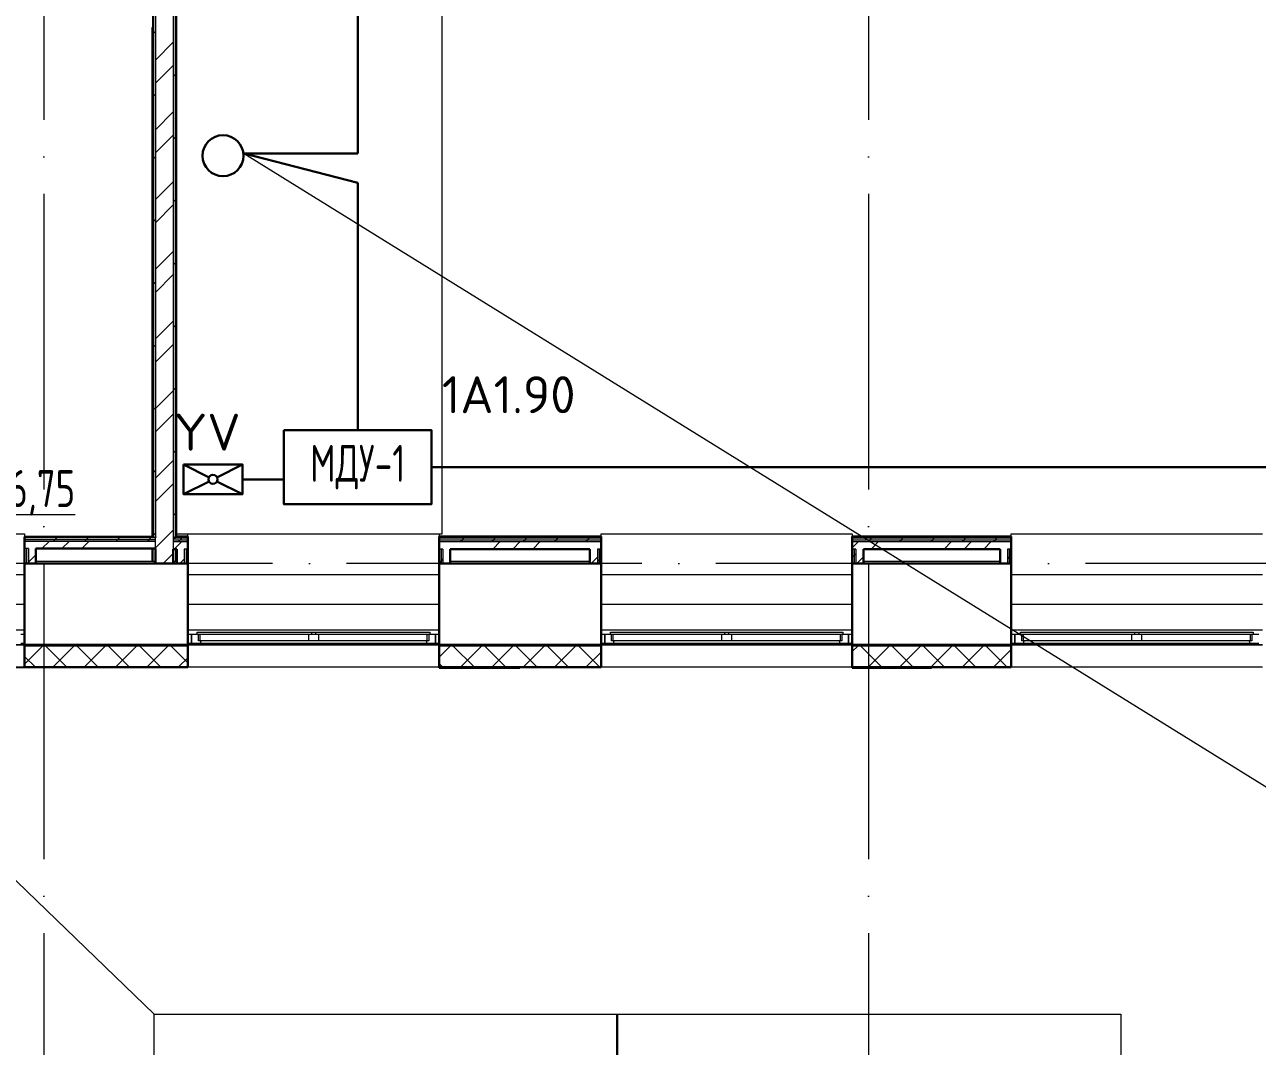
# Model space of a CAD drawing. Header units: millimetres. Extents: x -1073752 to 1436911, y -1379358 to 94781.
# Drawn here: x -1002177 to -993837, y -920886 to -913976 of the extents above; entities that cross this region are included whole.
import ezdxf
from ezdxf.enums import TextEntityAlignment as Align

# ---------------------------------------------------------------- set-up
doc = ezdxf.new("R2010")
doc.units = ezdxf.units.MM
doc.set_wipeout_variables(frame=1)
doc.linetypes.add('ADSK_Линия сетки', pattern=[25, 20, -2.5, 0, -2.5])
for name, color, linetype, lineweight in [('_ Окна', 7, 'Continuous', 9), ('RC-Дымоудаление', 1, 'Continuous', 30), ('лс', 5, 'Continuous', 30), ('Марки помещений', 7, 'Continuous', 20), ('Ограждение', 252, 'Continuous', 9), ('Окна', 7, 'Continuous', 9), ('Оси', 252, 'Continuous', 9), ('Перекрытие', 252, 'Continuous', 18), ('Стены внутренние', 7, 'Continuous', 18), ('Стены наружные', 7, 'Continuous', 18), ('Стены штриховка', 7, 'Continuous', 9)]:
    doc.layers.add(name, color=color, linetype=linetype, lineweight=lineweight)
doc.layers.add('RC-Позиционные_обозначения', color=7, linetype='Continuous')
doc.layers.add('RC-Таблицы', color=7, linetype='Continuous')
doc.styles.add('GOST Common_3', font='', dxfattribs={"height": 3.5})
doc.styles.add('ISOCPEUR', font='isocpeur.ttf', dxfattribs={"height": 250})
doc.styles.add('RubezhCAD', font='isocpeur.ttf')
doc.styles.get("Standard").update_dxf_attribs({"font": 'arial.ttf'})
doc.styles.get('GOST Common_3').set_extended_font_data('GOST 2.304 type A')

# ---------------------------------------------------------------- blocks, each defined once
blk = doc.blocks.new('1 этаж')
at = {"layer": 'Стены наружные', "lineweight": 9, "true_color": 0x636466}
h = blk.add_hatch(dxfattribs=at)
h.set_pattern_fill('FP_41', color=251, style=0, pattern_type=2)
h.set_pattern_definition([(180, (-32119.82, 96), (-1e-14, -100), [])])
h.paths.add_polyline_path([(-66005.8, -20703.7), (-64730.8, -20703.7), (-64730.8, -20693.7), (-66005.8, -20693.7)])
h.paths.add_polyline_path([(2117.4, -20703.7), (2694.2, -20703.7), (2694.2, -20693.7), (1409.2, -20693.7), (1409.2, -20703.7)])
h.paths.add_polyline_path([(-63030.8, -20703.7), (-61880.8, -20703.7), (-61880.8, -20693.7), (-63030.8, -20693.7)])
h.paths.add_polyline_path([(-752.8, -20703.7), (-290.8, -20703.7), (-290.8, -20693.7), (-1390.8, -20693.7), (-1390.8, -20703.7)])
h.paths.add_polyline_path([(-60180.8, -20703.7), (-59050.8, -20703.7), (-59050.8, -20693.7), (-60180.8, -20693.7)])
h.paths.add_polyline_path([(-3623, -20703.7), (-3090.8, -20703.7), (-3090.8, -20693.7), (-4165.8, -20693.7), (-4165.8, -20703.7)])
h.paths.add_polyline_path([(-57350.8, -20703.7), (-56240.8, -20703.7), (-56240.8, -20693.7), (-57350.8, -20693.7)])
h.paths.add_polyline_path([(-5865.8, -20703.7), (-5865.8, -20693.7), (-6960.8, -20693.7), (-6960.8, -20703.7), (-6493.2, -20703.7)])
h.paths.add_polyline_path([(-54540.8, -20703.7), (-53450.8, -20703.7), (-53450.8, -20693.7), (-54540.8, -20693.7)])
h.paths.add_polyline_path([(-8660.8, -20703.7), (-8660.8, -20693.7), (-9765.8, -20693.7), (-9765.8, -20703.7), (-9363.4, -20703.7)])
h.paths.add_polyline_path([(-51750.8, -20703.7), (-50620.8, -20703.7), (-50620.8, -20693.7), (-51750.8, -20693.7)])
h.paths.add_polyline_path([(-11516, -20703.7), (-11465.8, -20703.7), (-11465.8, -20693.7), (-12545.8, -20693.7), (-12545.8, -20703.7), (-12233.6, -20703.7)])
h.paths.add_polyline_path([(-48920.8, -20703.7), (-47800.8, -20703.7), (-47800.8, -20693.7), (-48920.8, -20693.7)])
h.paths.add_polyline_path([(-14245.8, -20703.7), (-14245.8, -20693.7), (-15320.8, -20693.7), (-15320.8, -20703.7), (-14386.2, -20703.7)])
h.paths.add_polyline_path([(-46100.8, -20703.7), (-45030.8, -20703.7), (-45030.8, -20693.7), (-46100.8, -20693.7)])
h.paths.add_polyline_path([(-17256.4, -20703.7), (-17020.8, -20703.7), (-17020.8, -20693.7), (-18120.8, -20693.7), (-18120.8, -20703.7), (-17974, -20703.7)])
h.paths.add_polyline_path([(-43330.8, -20703.7), (-42230.8, -20703.7), (-42230.8, -20693.7), (-43330.8, -20693.7)])
h.paths.add_polyline_path([(-19820.8, -20703.7), (-19820.8, -20693.7), (-20920.8, -20693.7), (-20920.8, -20703.7), (-20126.6, -20703.7)])
h.paths.add_polyline_path([(-40530.8, -20703.7), (-39400.8, -20703.7), (-39400.8, -20693.7), (-40530.8, -20693.7)])
h.paths.add_polyline_path([(-22620.8, -20703.7), (-22620.8, -20693.7), (-23700.8, -20693.7), (-23700.8, -20703.7), (-22996.8, -20703.7)])
h.paths.add_polyline_path([(-25867, -20703.7), (-25400.8, -20703.7), (-25400.8, -20693.7), (-26500.8, -20693.7), (-26500.8, -20703.7), (-26498.8, -20703.7)])
h.paths.add_polyline_path([(-37700.8, -20703.7), (-36590.8, -20703.7), (-36590.8, -20693.7), (-37700.8, -20693.7)])
h.paths.add_polyline_path([(-28202.8, -20703.7), (-28200.8, -20703.7), (-28200.8, -20693.7), (-29240.8, -20693.7), (-29239.8, -20703.7), (-28378.4, -20703.7)])
h.paths.add_polyline_path([(-34890.8, -20703.7), (-33780.8, -20703.7), (-33780.8, -20693.7), (-34890.8, -20693.7)])
h.paths.add_polyline_path([(-30940.8, -20703.7), (-30940.8, -20693.7), (-32080.8, -20693.7), (-32079.8, -20703.7), (-31090.8, -20703.7)])
at = {"layer": '_ Окна', "color": 251, "true_color": 0x636466}
for p, q in [((-9765.8, -20625.7), (-9790.8, -20625.7)), ((-9790.8, -20683.7), (-9765.8, -20683.7)), ((-8635.8, -20625.7), (-8660.8, -20625.7)), ((-8660.8, -20683.7), (-8635.8, -20683.7)), ((-8635.8, -20683.7), (-8635.8, -20625.7)), ((-6960.8, -20625.7), (-6985.8, -20625.7)), ((-6985.8, -20625.7), (-6985.8, -20683.7)), ((-6985.8, -20683.7), (-6960.8, -20683.7)), ((-5840.8, -20625.7), (-5865.8, -20625.7)), ((-5865.8, -20683.7), (-5840.8, -20683.7)), ((-5840.8, -20683.7), (-5840.8, -20625.7)), ((-4165.8, -20625.7), (-4190.8, -20625.7)), ((-4190.8, -20625.7), (-4190.8, -20683.7)), ((-4190.8, -20683.7), (-4165.8, -20683.7)), ((-3065.8, -20625.7), (-3090.8, -20625.7)), ((-3090.8, -20683.7), (-3065.8, -20683.7)), ((-3065.8, -20683.7), (-3065.8, -20625.7))]:
    blk.add_line(p, q, dxfattribs=at)
at = {"layer": '_ Окна', "color": 251, "lineweight": 18, "true_color": 0x636466}
for p, q in [((-8597.8, -20625.7), (-8635.8, -20625.7)), ((-8635.8, -20625.7), (-8635.8, -20683.7)), ((-8635.8, -20683.7), (-8576.4, -20683.7)), ((-8589.8, -20666.7), (-8589.8, -20625.7)), ((-8577.8, -20666.7), (-8589.8, -20666.7)), ((-8576.4, -20683.7), (-8571.8, -20666.7)), ((-7049.8, -20666.7), (-7045.2, -20683.7)), ((-7045.2, -20683.7), (-6985.8, -20683.7)), ((-7031.8, -20666.7), (-7043.8, -20666.7)), ((-7031.8, -20625.7), (-7031.8, -20666.7)), ((-6985.8, -20625.7), (-7023.8, -20625.7)), ((-6985.8, -20683.7), (-6985.8, -20625.7)), ((-5802.8, -20625.7), (-5840.8, -20625.7)), ((-5840.8, -20625.7), (-5840.8, -20683.7)), ((-5840.8, -20683.7), (-5781.4, -20683.7)), ((-5794.8, -20666.7), (-5794.8, -20625.7)), ((-5782.8, -20666.7), (-5794.8, -20666.7)), ((-5781.4, -20683.7), (-5776.8, -20666.7)), ((-4254.8, -20666.7), (-4250.2, -20683.7)), ((-4250.2, -20683.7), (-4190.8, -20683.7)), ((-4236.8, -20666.7), (-4248.8, -20666.7)), ((-4236.8, -20625.7), (-4236.8, -20666.7)), ((-4190.8, -20625.7), (-4228.8, -20625.7)), ((-4190.8, -20683.7), (-4190.8, -20625.7)), ((-3027.8, -20625.7), (-3065.8, -20625.7)), ((-3065.8, -20625.7), (-3065.8, -20683.7)), ((-3065.8, -20683.7), (-3006.4, -20683.7)), ((-3019.8, -20666.7), (-3019.8, -20625.7)), ((-3007.8, -20666.7), (-3019.8, -20666.7)), ((-3006.4, -20683.7), (-3001.8, -20666.7)), ((-1479.8, -20666.7), (-1475.2, -20683.7)), ((-1475.2, -20683.7), (-1415.8, -20683.7)), ((-1461.8, -20666.7), (-1473.8, -20666.7)), ((-1461.8, -20625.7), (-1461.8, -20666.7)), ((-1415.8, -20625.7), (-1453.8, -20625.7))]:
    blk.add_line(p, q, dxfattribs=at)
at = {"layer": 'Ограждение', "color": 251, "true_color": 0x636466}
for p, q in [((-8905.8, -16518.7), (-8895.8, -16518.7)), ((-8905.8, -16518.7), (-8905.8, -19963.8)), ((-11465.8, -19943.7), (-9765.8, -19943.7)), ((-9765.8, -19943.7), (-9765.8, -19963.7)), ((-8735.8, -19961.8), (-8735.8, -19943.7)), ((-8660.8, -19961.8), (-8660.8, -19943.7)), ((-8660.8, -19943.7), (-6960.8, -19943.7)), ((-6960.8, -19943.7), (-6960.8, -19961.8)), ((-5865.8, -19961.8), (-5865.8, -19943.7)), ((-5865.8, -19943.7), (-4165.8, -19943.7)), ((-4165.8, -19943.7), (-4165.8, -19961.8)), ((-3090.8, -19961.8), (-3090.8, -19943.7)), ((-3090.8, -19943.7), (-1390.8, -19943.7)), ((-8905.8, -20043.7), (-8905.8, -20128.7)), ((-8895.8, -20128.7), (-8895.8, -20043.7)), ((-8745.8, -20046.8), (-8745.8, -20128.7)), ((-11465.8, -20218.7), (-9765.8, -20218.7)), ((-8660.8, -20218.7), (-6960.8, -20218.7)), ((-5865.8, -20218.7), (-4165.8, -20218.7)), ((-3090.8, -20218.7), (-1390.8, -20218.7)), ((-11465.8, -20418.7), (-9765.8, -20418.7)), ((-8660.8, -20418.7), (-6960.8, -20418.7)), ((-5865.8, -20418.7), (-4165.8, -20418.7)), ((-3090.8, -20418.7), (-1390.8, -20418.7)), ((-11465.8, -20593.7), (-9765.8, -20593.7)), ((-8660.8, -20593.7), (-6960.8, -20593.7)), ((-5865.8, -20593.7), (-4165.8, -20593.7)), ((-3090.8, -20593.7), (-1390.8, -20593.7))]:
    blk.add_line(p, q, dxfattribs=at)
at = {"layer": 'Окна', "color": 251, "true_color": 0x636466}
for p, q in [((-8597.8, -20608.7), (-7825.8, -20608.7)), ((-8597.8, -20625.7), (-8597.8, -20608.7)), ((-7825.8, -20625.7), (-8597.8, -20625.7)), ((-8577.8, -20666.7), (-8577.8, -20625.7)), ((-7845.8, -20666.7), (-8577.8, -20666.7)), ((-8576.4, -20683.7), (-7045.2, -20683.7)), ((-7845.8, -20625.7), (-7845.8, -20666.7)), ((-7775.8, -20666.7), (-7845.8, -20666.7)), ((-7825.8, -20608.7), (-7795.8, -20608.7)), ((-7825.8, -20608.7), (-7825.8, -20625.7)), ((-7795.8, -20625.7), (-7825.8, -20625.7)), ((-7795.8, -20608.7), (-7023.8, -20608.7)), ((-7795.8, -20625.7), (-7795.8, -20608.7)), ((-7023.8, -20625.7), (-7795.8, -20625.7)), ((-7775.8, -20666.7), (-7775.8, -20625.7)), ((-7043.8, -20666.7), (-7775.8, -20666.7)), ((-7043.8, -20625.7), (-7043.8, -20666.7)), ((-7023.8, -20608.7), (-7023.8, -20625.7)), ((-5802.8, -20608.7), (-5030.8, -20608.7)), ((-5802.8, -20625.7), (-5802.8, -20608.7)), ((-5030.8, -20625.7), (-5802.8, -20625.7)), ((-5782.8, -20666.7), (-5782.8, -20625.7)), ((-5050.8, -20666.7), (-5782.8, -20666.7)), ((-5781.4, -20683.7), (-4250.2, -20683.7)), ((-5050.8, -20625.7), (-5050.8, -20666.7)), ((-4980.8, -20666.7), (-5050.8, -20666.7)), ((-5030.8, -20608.7), (-5000.8, -20608.7)), ((-5030.8, -20608.7), (-5030.8, -20625.7)), ((-5000.8, -20625.7), (-5030.8, -20625.7)), ((-5000.8, -20608.7), (-4228.8, -20608.7)), ((-5000.8, -20625.7), (-5000.8, -20608.7)), ((-4228.8, -20625.7), (-5000.8, -20625.7)), ((-4980.8, -20666.7), (-4980.8, -20625.7)), ((-4248.8, -20666.7), (-4980.8, -20666.7)), ((-4248.8, -20625.7), (-4248.8, -20666.7)), ((-4228.8, -20608.7), (-4228.8, -20625.7)), ((-3027.8, -20608.7), (-2255.8, -20608.7)), ((-3027.8, -20625.7), (-3027.8, -20608.7)), ((-2255.8, -20625.7), (-3027.8, -20625.7)), ((-3007.8, -20666.7), (-3007.8, -20625.7)), ((-2275.8, -20666.7), (-3007.8, -20666.7)), ((-3006.4, -20683.7), (-1475.2, -20683.7)), ((-2275.8, -20625.7), (-2275.8, -20666.7)), ((-2205.8, -20666.7), (-2275.8, -20666.7)), ((-2255.8, -20608.7), (-2225.8, -20608.7)), ((-2255.8, -20608.7), (-2255.8, -20625.7)), ((-2225.8, -20625.7), (-2255.8, -20625.7)), ((-2225.8, -20608.7), (-1453.8, -20608.7)), ((-2225.8, -20625.7), (-2225.8, -20608.7)), ((-1453.8, -20625.7), (-2225.8, -20625.7)), ((-2205.8, -20666.7), (-2205.8, -20625.7)), ((-1473.8, -20666.7), (-2205.8, -20666.7)), ((-1473.8, -20625.7), (-1473.8, -20666.7)), ((-1453.8, -20608.7), (-1453.8, -20625.7))]:
    blk.add_line(p, q, dxfattribs=at)
at = {"layer": 'Оси', "color": 251, "linetype": 'ADSK_Линия сетки', "ltscale": 100, "true_color": 0x636466}
for p, q in [((-9635.8, -2643.7), (-9635.8, -33769.9)), ((-4055.8, -2643.7), (-4055.8, -33769.9)), ((4411.5, -20143.7), (-72528.1, -20143.7))]:
    blk.add_line(p, q, dxfattribs=at)
at = {"layer": 'Перекрытие', "color": 251, "ltscale": 100, "true_color": 0x636466}
for p, q in [((-6940.8, -19943.7), (-6940.8, -15293.7)), ((-8740.8, -19943.7), (-8660.8, -19943.7)), ((-6960.8, -19943.7), (-6940.8, -19943.7))]:
    blk.add_line(p, q, dxfattribs=at)
at = {"layer": 'Стены внутренние', "color": 251, "lineweight": 30, "true_color": 0x636466}
for p, q in [((-9765.8, -20143.7), (-9765.8, -20693.7)), ((-8880.8, -20143.7), (-9690.8, -20143.7)), ((-8735.8, -20143.7), (-8760.8, -20143.7)), ((-8660.8, -20693.7), (-8660.8, -20143.7)), ((-6960.8, -20143.7), (-6960.8, -20693.7)), ((-5940.8, -20143.7), (-6885.8, -20143.7)), ((-5865.8, -20693.7), (-5865.8, -20143.7)), ((-4165.8, -20143.7), (-4165.8, -20693.7)), ((-3165.8, -20143.7), (-4090.8, -20143.7)), ((-3090.8, -20693.7), (-3090.8, -20143.7)), ((-9765.8, -20693.7), (-8660.8, -20693.7)), ((-9765.8, -20703.7), (-9765.8, -20845.7)), ((-8660.8, -20845.7), (-8660.8, -20703.7)), ((-6960.8, -20693.7), (-5865.8, -20693.7)), ((-6960.8, -20703.7), (-6960.8, -20845.7)), ((-5865.8, -20845.7), (-5865.8, -20703.7)), ((-4165.8, -20693.7), (-3090.8, -20693.7)), ((-4165.8, -20703.7), (-4165.8, -20845.7)), ((-3090.8, -20845.7), (-3090.8, -20703.7)), ((-9765.8, -20845.7), (-8660.8, -20845.7)), ((-6960.8, -20845.7), (-5865.8, -20845.7)), ((-4165.8, -20845.7), (-3090.8, -20845.7))]:
    blk.add_line(p, q, dxfattribs=at)
at = {"layer": 'Стены внутренние', "color": 251, "true_color": 0x636466}
for p, q in [((-9765.8, -20693.7), (-11465.8, -20693.7)), ((-6960.8, -20693.7), (-8660.8, -20693.7)), ((-4165.8, -20693.7), (-5865.8, -20693.7)), ((-1390.8, -20693.7), (-3090.8, -20693.7)), ((-9765.8, -20845.7), (-11465.8, -20845.7)), ((-6960.8, -20845.7), (-8660.8, -20845.7)), ((-4165.8, -20845.7), (-5865.8, -20845.7)), ((-1390.8, -20845.7), (-3090.8, -20845.7))]:
    blk.add_line(p, q, dxfattribs=at)
at = {"layer": 'Стены внутренние', "color": 251, "linetype": 'Continuous', "lineweight": 9, "true_color": 0x636466}
for p, q in [((-9763.8, -20822.9), (-9644.6, -20703.7)), ((-9483, -20843.7), (-9623, -20703.7)), ((-9572.5, -20843.7), (-9432.5, -20703.7)), ((-9270.9, -20843.7), (-9410.9, -20703.7)), ((-9360.4, -20843.7), (-9220.4, -20703.7)), ((-9058.8, -20843.7), (-9198.8, -20703.7)), ((-9148.2, -20843.7), (-9008.2, -20703.7)), ((-8846.6, -20843.7), (-8986.6, -20703.7)), ((-8936.1, -20843.7), (-8796.1, -20703.7)), ((-8662.8, -20815.4), (-8774.5, -20703.7)), ((-6958.8, -20775.6), (-6886.9, -20703.7)), ((-6725.3, -20843.7), (-6865.3, -20703.7)), ((-6814.8, -20843.7), (-6674.8, -20703.7)), ((-6513.2, -20843.7), (-6653.2, -20703.7)), ((-6602.6, -20843.7), (-6462.6, -20703.7)), ((-6301.1, -20843.7), (-6441.1, -20703.7)), ((-6390.5, -20843.7), (-6250.5, -20703.7)), ((-6088.9, -20843.7), (-6228.9, -20703.7)), ((-6178.4, -20843.7), (-6038.4, -20703.7)), ((-5876.8, -20843.7), (-6016.8, -20703.7)), ((-5966.2, -20843.7), (-5865.8, -20743.3)), ((-4165.8, -20740.3), (-4129.2, -20703.7)), ((-3967.6, -20843.7), (-4107.6, -20703.7)), ((-4057.1, -20843.7), (-3917.1, -20703.7)), ((-3755.5, -20843.7), (-3895.5, -20703.7)), ((-3844.9, -20843.7), (-3704.9, -20703.7)), ((-3543.3, -20843.7), (-3683.3, -20703.7)), ((-3632.8, -20843.7), (-3492.8, -20703.7)), ((-3331.2, -20843.7), (-3471.2, -20703.7)), ((-3420.7, -20843.7), (-3280.7, -20703.7)), ((-3119.1, -20843.7), (-3259.1, -20703.7)), ((-3208.5, -20843.7), (-3090.8, -20726)), ((-9695.2, -20843.7), (-9763.8, -20775.1)), ((-9661.5, -20843.7), (-9662.6, -20845.7)), ((-9640.8, -20845.7), (-9641.9, -20843.7)), ((-9406.1, -20845.7), (-9407.3, -20843.7)), ((-8819.5, -20845.7), (-8820.7, -20843.7)), ((-8724, -20843.7), (-8662.8, -20782.6)), ((-6958.8, -20817.4), (-6960.8, -20813.9)), ((-6937.5, -20843.7), (-6958.8, -20822.4)), ((-6845.8, -20843.7), (-6847, -20845.7)), ((-4147.9, -20844.3), (-4148.7, -20845.7)), ((-4126.8, -20845.7), (-4128, -20843.7)), ((-3540.2, -20845.7), (-3541.4, -20843.7))]:
    blk.add_line(p, q, dxfattribs=at)
at = {"layer": 'Стены наружные', "color": 251, "lineweight": 30, "true_color": 0x636466}
for p, q in [((-8740.8, -19961.8), (-8740.8, -15268.7)), ((-8895.8, -16318.7), (-8895.8, -19963.7)), ((-8895.8, -19963.7), (-9765.8, -19963.7)), ((-9765.8, -19963.7), (-9765.8, -20143.7)), ((-8880.8, -19968.7), (-8880.8, -19963.7)), ((-8760.8, -19971.8), (-8745.8, -19971.8)), ((-8745.8, -19966.8), (-8745.8, -19961.8)), ((-8660.8, -19961.8), (-8740.8, -19961.8)), ((-8660.8, -20143.7), (-8660.8, -19961.8)), ((-6960.8, -19961.8), (-6960.8, -20143.7)), ((-5865.8, -19961.8), (-6960.8, -19961.8)), ((-5865.8, -20143.7), (-5865.8, -19961.8)), ((-4165.8, -19961.8), (-4165.8, -20143.7)), ((-3090.8, -19961.8), (-4165.8, -19961.8)), ((-3090.8, -20143.7), (-3090.8, -19961.8)), ((-9690.8, -20143.7), (-9690.8, -20043.7)), ((-9690.8, -20043.7), (-8880.8, -20043.7)), ((-8880.8, -20043.7), (-8880.8, -20143.7)), ((-8760.8, -20143.7), (-8760.8, -20046.8)), ((-8760.8, -20046.8), (-8735.8, -20046.8)), ((-8735.8, -20046.8), (-8735.8, -20143.7)), ((-6885.8, -20046.8), (-5940.8, -20046.8)), ((-6885.8, -20143.7), (-6885.8, -20046.8)), ((-5940.8, -20046.8), (-5940.8, -20143.7)), ((-4090.8, -20046.8), (-3165.8, -20046.8)), ((-4090.8, -20143.7), (-4090.8, -20046.8)), ((-3165.8, -20046.8), (-3165.8, -20143.7)), ((-9765.8, -20143.7), (-9690.8, -20143.7)), ((-8880.8, -20143.7), (-8760.8, -20143.7)), ((-8735.8, -20143.7), (-8660.8, -20143.7)), ((-6960.8, -20143.7), (-6885.8, -20143.7)), ((-5940.8, -20143.7), (-5865.8, -20143.7)), ((-4165.8, -20143.7), (-4090.8, -20143.7)), ((-3165.8, -20143.7), (-3090.8, -20143.7)), ((-8660.8, -20693.7), (-9765.8, -20693.7)), ((-9765.8, -20693.7), (-9765.8, -20703.7)), ((-8660.8, -20703.7), (-8660.8, -20693.7)), ((-5865.8, -20693.7), (-6960.8, -20693.7)), ((-6960.8, -20693.7), (-6960.8, -20703.7)), ((-5865.8, -20703.7), (-5865.8, -20693.7)), ((-3090.8, -20693.7), (-4165.8, -20693.7)), ((-4165.8, -20693.7), (-4165.8, -20703.7)), ((-3090.8, -20703.7), (-3090.8, -20693.7)), ((-6415.8, -20845.7), (-6960.8, -20845.7)), ((-6960.8, -20845.7), (-6960.8, -20850.7)), ((-6960.8, -20850.7), (-6415.8, -20850.7)), ((-6415.8, -20850.7), (-6415.8, -20845.7)), ((-3630.8, -20845.7), (-4165.8, -20845.7)), ((-4165.8, -20845.7), (-4165.8, -20850.7)), ((-4165.8, -20850.7), (-3630.8, -20850.7)), ((-3630.8, -20850.7), (-3630.8, -20845.7))]:
    blk.add_line(p, q, dxfattribs=at)
at = {"layer": 'Стены наружные', "color": 251, "linetype": 'Continuous', "lineweight": 9, "true_color": 0x636466}
for p, q in [((-8895.8, -16560.8), (-8880.8, -16545.8)), ((-8745.8, -16552.2), (-8740.8, -16547.2)), ((-8880.8, -16739.4), (-8760.8, -16619.4)), ((-8745.8, -16622.9), (-8740.8, -16617.9)), ((-8745.8, -16693.6), (-8740.8, -16688.6)), ((-8745.8, -16764.4), (-8740.8, -16759.4)), ((-8880.8, -16896.5), (-8760.8, -16776.5)), ((-8760.8, -16850.1), (-8745.8, -16835.1)), ((-8745.8, -16835.1), (-8740.8, -16830.1)), ((-8745.8, -16905.8), (-8740.8, -16900.8)), ((-8895.8, -16985.1), (-8880.8, -16970.1)), ((-8745.8, -16976.5), (-8740.8, -16971.5)), ((-8880.8, -17210.8), (-8760.8, -17090.8)), ((-8745.8, -17047.2), (-8740.8, -17042.2)), ((-8745.8, -17117.9), (-8740.8, -17112.9)), ((-8880.8, -17368), (-8760.8, -17248)), ((-8760.8, -17274.3), (-8745.8, -17259.3)), ((-8745.8, -17188.6), (-8740.8, -17183.6)), ((-8745.8, -17259.3), (-8740.8, -17254.3)), ((-8745.8, -17330), (-8740.8, -17325)), ((-8895.8, -17409.3), (-8880.8, -17394.3)), ((-8745.8, -17400.7), (-8740.8, -17395.7)), ((-8745.8, -17471.5), (-8740.8, -17466.5)), ((-8880.8, -17682.3), (-8760.8, -17562.3)), ((-8745.8, -17542.2), (-8740.8, -17537.2)), ((-8745.8, -17612.9), (-8740.8, -17607.9)), ((-8745.8, -17683.6), (-8740.8, -17678.6)), ((-8880.8, -17839.5), (-8760.8, -17719.5)), ((-8760.8, -17698.6), (-8745.8, -17683.6)), ((-8745.8, -17754.3), (-8740.8, -17749.3)), ((-8895.8, -17833.6), (-8880.8, -17818.6)), ((-8745.8, -17825), (-8740.8, -17820)), ((-8745.8, -17895.7), (-8740.8, -17890.7)), ((-8745.8, -17966.4), (-8740.8, -17961.4)), ((-8880.8, -18153.8), (-8760.8, -18033.8)), ((-8745.8, -18037.1), (-8740.8, -18032.1)), ((-8760.8, -18122.9), (-8745.8, -18107.9)), ((-8745.8, -18107.9), (-8740.8, -18102.9)), ((-8745.8, -18178.6), (-8740.8, -18173.6)), ((-8895.8, -18257.9), (-8880.8, -18242.9)), ((-8880.8, -18310.9), (-8760.8, -18190.9)), ((-8745.8, -18249.3), (-8740.8, -18244.3)), ((-8745.8, -18320), (-8740.8, -18315)), ((-8745.8, -18390.7), (-8740.8, -18385.7)), ((-8880.8, -18625.2), (-8760.8, -18505.2)), ((-8745.8, -18461.4), (-8740.8, -18456.4)), ((-8760.8, -18547.1), (-8745.8, -18532.1)), ((-8745.8, -18532.1), (-8740.8, -18527.1)), ((-8745.8, -18602.8), (-8740.8, -18597.8)), ((-8895.8, -18682.1), (-8880.8, -18667.1)), ((-8880.8, -18782.4), (-8760.8, -18662.4)), ((-8745.8, -18673.5), (-8740.8, -18668.5)), ((-8745.8, -18744.3), (-8740.8, -18739.3)), ((-8745.8, -18815), (-8740.8, -18810)), ((-8745.8, -18885.7), (-8740.8, -18880.7)), ((-8880.8, -19096.7), (-8760.8, -18976.7)), ((-8760.8, -18971.4), (-8745.8, -18956.4)), ((-8745.8, -18956.4), (-8740.8, -18951.4)), ((-8895.8, -19106.4), (-8880.8, -19091.4)), ((-8745.8, -19027.1), (-8740.8, -19022.1)), ((-8745.8, -19097.8), (-8740.8, -19092.8)), ((-8880.8, -19253.8), (-8760.8, -19133.8)), ((-8745.8, -19168.5), (-8740.8, -19163.5)), ((-8745.8, -19239.2), (-8740.8, -19234.2)), ((-8745.8, -19309.9), (-8740.8, -19304.9)), ((-8760.8, -19395.6), (-8745.8, -19380.6)), ((-8745.8, -19380.6), (-8740.8, -19375.6)), ((-8895.8, -19530.6), (-8880.8, -19515.6)), ((-8880.8, -19568.2), (-8760.8, -19448.2)), ((-8745.8, -19451.4), (-8740.8, -19446.4)), ((-8745.8, -19522.1), (-8740.8, -19517.1)), ((-8745.8, -19592.8), (-8740.8, -19587.8)), ((-8880.8, -19725.3), (-8760.8, -19605.3)), ((-8745.8, -19663.5), (-8740.8, -19658.5)), ((-8745.8, -19734.2), (-8740.8, -19729.2)), ((-8760.8, -19819.9), (-8745.8, -19804.9)), ((-8745.8, -19804.9), (-8740.8, -19799.9)), ((-8880.8, -20039.6), (-8760.8, -19919.6)), ((-8745.8, -19875.6), (-8740.8, -19870.6)), ((-9765.8, -19976.4), (-9758.1, -19968.7)), ((-9758.1, -19968.7), (-9753.1, -19963.7)), ((-9648.5, -20043.7), (-9598.5, -19993.7)), ((-9571, -19993.7), (-9558.5, -19981.2)), ((-9558.5, -19981.2), (-9546, -19968.7)), ((-9513.5, -20043.7), (-9463.5, -19993.7)), ((-9378.6, -20043.7), (-9328.6, -19993.7)), ((-9358.9, -19993.7), (-9346.4, -19981.2)), ((-9346.4, -19981.2), (-9333.9, -19968.7)), ((-9333.9, -19968.7), (-9328.9, -19963.7)), ((-9146.8, -19993.7), (-9134.3, -19981.2)), ((-9134.3, -19981.2), (-9121.8, -19968.7)), ((-8934.6, -19993.7), (-8922.1, -19981.2)), ((-8922.1, -19981.2), (-8909.6, -19968.7)), ((-8909.6, -19968.7), (-8904.6, -19963.7)), ((-8895.8, -19954.9), (-8880.8, -19939.9)), ((-8753.3, -20046.8), (-8703.3, -19996.8)), ((-8745.8, -19946.3), (-8740.8, -19941.3)), ((-8725.6, -19996.8), (-8713.1, -19984.3)), ((-8713.1, -19984.3), (-8700.6, -19971.8)), ((-8695.6, -19966.8), (-8690.6, -19961.8)), ((-6927.8, -19966.8), (-6922.8, -19961.8)), ((-6857.1, -19966.8), (-6852.1, -19961.8)), ((-6816.4, -19996.8), (-6803.9, -19984.3)), ((-6803.9, -19984.3), (-6791.4, -19971.8)), ((-6791.4, -19971.8), (-6786.4, -19966.8)), ((-6786.4, -19966.8), (-6781.4, -19961.8)), ((-6715.7, -19966.8), (-6710.7, -19961.8)), ((-6645, -19966.8), (-6640, -19961.8)), ((-6604.2, -19996.8), (-6591.7, -19984.3)), ((-6598.3, -20046.8), (-6548.3, -19996.8)), ((-6591.7, -19984.3), (-6579.2, -19971.8)), ((-6574.2, -19966.8), (-6569.2, -19961.8)), ((-6503.5, -19966.8), (-6498.5, -19961.8)), ((-6463.3, -20046.8), (-6413.3, -19996.8)), ((-6432.8, -19966.8), (-6427.8, -19961.8)), ((-6392.1, -19996.8), (-6379.6, -19984.3)), ((-6379.6, -19984.3), (-6367.1, -19971.8)), ((-6367.1, -19971.8), (-6362.1, -19966.8)), ((-6362.1, -19966.8), (-6357.1, -19961.8)), ((-6328.4, -20046.8), (-6278.4, -19996.8)), ((-6291.4, -19966.8), (-6286.4, -19961.8)), ((-6220.7, -19966.8), (-6215.7, -19961.8)), ((-6180, -19996.8), (-6167.5, -19984.3)), ((-6167.5, -19984.3), (-6155, -19971.8)), ((-6150, -19966.8), (-6145, -19961.8)), ((-6079.3, -19966.8), (-6074.3, -19961.8)), ((-6008.6, -19966.8), (-6003.6, -19961.8)), ((-5967.9, -19996.8), (-5955.4, -19984.3)), ((-5955.4, -19984.3), (-5942.9, -19971.8)), ((-5942.9, -19971.8), (-5937.9, -19966.8)), ((-5937.9, -19966.8), (-5932.9, -19961.8)), ((-5867.1, -19966.8), (-5865.8, -19965.5)), ((-4165.8, -19962.5), (-4165.1, -19961.8)), ((-4165.8, -20039.2), (-4123.4, -19996.8)), ((-4099.4, -19966.8), (-4094.4, -19961.8)), ((-4058.7, -19996.8), (-4046.2, -19984.3)), ((-4046.2, -19984.3), (-4033.7, -19971.8)), ((-4038.4, -20046.8), (-3988.4, -19996.8)), ((-4028.7, -19966.8), (-4023.7, -19961.8)), ((-3958, -19966.8), (-3953, -19961.8)), ((-3887.2, -19966.8), (-3882.2, -19961.8)), ((-3846.5, -19996.8), (-3834, -19984.3)), ((-3834, -19984.3), (-3821.5, -19971.8)), ((-3821.5, -19971.8), (-3816.5, -19966.8)), ((-3816.5, -19966.8), (-3811.5, -19961.8)), ((-3745.8, -19966.8), (-3740.8, -19961.8)), ((-3675.1, -19966.8), (-3670.1, -19961.8)), ((-3634.4, -19996.8), (-3621.9, -19984.3)), ((-3621.9, -19984.3), (-3609.4, -19971.8)), ((-3604.4, -19966.8), (-3599.4, -19961.8)), ((-3545, -20046.8), (-3495, -19996.8)), ((-3533.7, -19966.8), (-3528.7, -19961.8)), ((-3463, -19966.8), (-3458, -19961.8)), ((-3422.3, -19996.8), (-3409.8, -19984.3)), ((-3410, -20046.8), (-3360, -19996.8)), ((-3409.8, -19984.3), (-3397.3, -19971.8)), ((-3397.3, -19971.8), (-3392.3, -19966.8)), ((-3392.3, -19966.8), (-3387.3, -19961.8)), ((-3321.6, -19966.8), (-3316.6, -19961.8)), ((-3275.1, -20046.8), (-3225.1, -19996.8)), ((-3250.8, -19966.8), (-3245.8, -19961.8)), ((-3210.1, -19996.8), (-3197.6, -19984.3)), ((-3197.6, -19984.3), (-3185.1, -19971.8)), ((-3180.1, -19966.8), (-3175.1, -19961.8)), ((-3109.4, -19966.8), (-3104.4, -19961.8)), ((-9740.8, -20136.1), (-9690.8, -20086.1)), ((-8885.2, -20043.7), (-8880.8, -20039.4)), ((-8827.8, -20143.7), (-8760.8, -20076.8)), ((-4165.8, -20103.9), (-4153.3, -20091.4)), ((-4153.3, -20091.4), (-4140.8, -20078.9)), ((-4135.3, -20143.7), (-4090.8, -20099.2)), ((-3103.3, -20102.1), (-3090.8, -20089.6)), ((-8715.3, -20143.7), (-8685.8, -20114.3)), ((-6960.8, -20141.2), (-6948.3, -20128.7)), ((-6948.3, -20128.7), (-6935.8, -20116.2)), ((-5931.9, -20143.7), (-5890.8, -20102.7)), ((-5890.8, -20131.9), (-5878.3, -20119.4)), ((-5878.3, -20119.4), (-5865.8, -20106.9)), ((-3115.8, -20114.6), (-3103.3, -20102.1)), ((-6847, -20845.7), (-6848.7, -20848.8)), ((-4148.7, -20845.7), (-4151.6, -20850.7)), ((-4124.2, -20850.3), (-4126.8, -20845.7))]:
    blk.add_line(p, q, dxfattribs=at)
at = {"layer": 'Стены наружные', "color": 251, "true_color": 0x636466}
for p, q in [((-9690.8, -20128.7), (-8888.3, -20128.7)), ((-8888.3, -20143.7), (-8888.3, -20128.7)), ((-8753.3, -20128.7), (-8735.8, -20128.7)), ((-8753.3, -20143.7), (-8753.3, -20128.7)), ((-6885.8, -20128.7), (-5940.8, -20128.7)), ((-4090.8, -20128.7), (-3165.8, -20128.7)), ((-11465.8, -20693.7), (-9765.8, -20693.7)), ((-8660.8, -20693.7), (-6960.8, -20693.7)), ((-5865.8, -20693.7), (-4165.8, -20693.7)), ((-3090.8, -20693.7), (-1390.8, -20693.7)), ((-9212.5, -20850.7), (-11984.5, -20850.7)), ((-11460.8, -20845.7), (-9765.8, -20845.7)), ((-9765.8, -20850.7), (-9765.8, -20845.7)), ((-9212.5, -20850.7), (-9212.5, -20845.7))]:
    blk.add_line(p, q, dxfattribs=at)
at = {"layer": 'Стены штриховка', "color": 251, "true_color": 0x636466}
for p, q in [((-8760.8, -15268.7), (-8760.8, -20046.8)), ((-8745.8, -19961.8), (-8745.8, -15268.7)), ((-8880.8, -16318.7), (-8880.8, -19963.7)), ((-9765.8, -19968.7), (-8880.8, -19968.7)), ((-8880.8, -19968.7), (-9765.8, -19968.7)), ((-9765.8, -19981.2), (-8880.8, -19981.2)), ((-9765.8, -19993.7), (-8880.8, -19993.7)), ((-8880.8, -20043.7), (-8880.8, -19968.7)), ((-8760.8, -19984.3), (-8660.8, -19984.3)), ((-8760.8, -19996.8), (-8660.8, -19996.8)), ((-8660.8, -19966.8), (-8745.8, -19966.8)), ((-8745.8, -19971.8), (-8660.8, -19971.8)), ((-5865.8, -19966.8), (-6960.8, -19966.8)), ((-6960.8, -19971.8), (-5865.8, -19971.8)), ((-6960.8, -19984.3), (-5865.8, -19984.3)), ((-6960.8, -19996.8), (-5865.8, -19996.8)), ((-3090.8, -19966.8), (-4165.8, -19966.8)), ((-4165.8, -19971.8), (-3090.8, -19971.8)), ((-4165.8, -19984.3), (-3090.8, -19984.3)), ((-4165.8, -19996.8), (-3090.8, -19996.8)), ((-9740.8, -20043.7), (-9765.8, -20043.7)), ((-9753.3, -20043.7), (-9753.3, -20143.7)), ((-9740.8, -20043.7), (-9740.8, -20143.7)), ((-8660.8, -20046.8), (-8685.8, -20046.8)), ((-8685.8, -20046.8), (-8685.8, -20143.7)), ((-8673.3, -20046.8), (-8673.3, -20143.7)), ((-6935.8, -20046.8), (-6960.8, -20046.8)), ((-6948.3, -20046.8), (-6948.3, -20143.7)), ((-6935.8, -20046.8), (-6935.8, -20143.7)), ((-5865.8, -20046.8), (-5890.8, -20046.8)), ((-5890.8, -20046.8), (-5890.8, -20143.7)), ((-5878.3, -20046.8), (-5878.3, -20143.7)), ((-4140.8, -20046.8), (-4165.8, -20046.8)), ((-4153.3, -20046.8), (-4153.3, -20143.7)), ((-4140.8, -20046.8), (-4140.8, -20143.7)), ((-3090.8, -20046.8), (-3115.8, -20046.8)), ((-3115.8, -20046.8), (-3115.8, -20143.7)), ((-3103.3, -20046.8), (-3103.3, -20143.7)), ((-8660.8, -20703.7), (-9765.8, -20703.7)), ((-5865.8, -20703.7), (-6960.8, -20703.7)), ((-3090.8, -20703.7), (-4165.8, -20703.7)), ((-9763.8, -20769.7), (-9765.8, -20769.7)), ((-9763.8, -20769.7), (-9763.8, -20843.7)), ((-9763.8, -20843.7), (-8662.8, -20843.7)), ((-8660.8, -20769.7), (-8662.8, -20769.7)), ((-8662.8, -20843.7), (-8662.8, -20769.7)), ((-6958.8, -20769.7), (-6960.8, -20769.7)), ((-6958.8, -20769.7), (-6958.8, -20843.7)), ((-6958.8, -20843.7), (-5867.8, -20843.7)), ((-5865.8, -20769.7), (-5867.8, -20769.7)), ((-5867.8, -20843.7), (-5867.8, -20769.7)), ((-4163.8, -20769.7), (-4165.8, -20769.7)), ((-4163.8, -20769.7), (-4163.8, -20843.7)), ((-4163.8, -20843.7), (-3092.8, -20843.7)), ((-3090.8, -20769.7), (-3092.8, -20769.7)), ((-3092.8, -20843.7), (-3092.8, -20769.7))]:
    blk.add_line(p, q, dxfattribs=at)
at = {"layer": 'Марки помещений', "color": 251, "true_color": 0x636466, "style": 'GOST Common_3', "width": 0.9}
blk.add_text('%%U16,75', height=250, dxfattribs=at).set_placement((-9966.8, -19762.8))
blk = doc.blocks.new('A$C122646C6')
at = {"color": 1, "lineweight": 30}
for points in [[(0, 200), (400, 200), (400, 0), (0, 0), (0, 200)], [(0, 200), (173.2, 113.4)], [(400, 200), (226.8, 113.4)], [(173.2, 86.6), (0, 0)], [(226.8, 86.6), (400, 0)]]:
    blk.add_lwpolyline(points, dxfattribs=at)
blk.add_circle((200, 100), 30, dxfattribs=at)
blk = doc.blocks.new('RC-UGO-MDU-01')
at = {"layer": 'RC-Дымоудаление'}
blk.add_point((0, 0), dxfattribs=at)
blk.add_attdef('PSTN', text='', height=2.5, dxfattribs=at).set_placement((5.821, 2.37), align=Align.BOTTOM_CENTER)
blk.add_wipeout([(4.998, 2.498), (4.998, -2.498), (-4.998, -2.498), (-4.998, 2.498)]).dxf.layer = 'RC-Дымоудаление'
blk.add_wipeout([(-4.998, -2.498), (-4.998, 2.498), (4.998, 2.498), (4.998, -2.498)]).dxf.layer = 'RC-Дымоудаление'
blk.add_lwpolyline([(-4.998, 2.498), (4.998, 2.498), (4.998, -2.498), (-4.998, -2.498), (-4.998, 2.498)], close=True, dxfattribs=at)
at = {"layer": 'RC-Дымоудаление', "ltscale": 100, "style": 'ISOCPEUR', "width": 0.7}
blk.add_text('МДУ-1', height=2.5, dxfattribs=at).set_placement((0, 0), align=Align.MIDDLE)

msp = doc.modelspace()

# ---------------------------------------------------------------- linework, layer by layer
at = {"layer": 'лс', "color": 5}
for p, q in [((-999923.8, -914848.2), (-999923.8, -913167.2)), ((-1000692, -914848.2), (-999923.8, -915046.5)), ((-1000692, -914848.2), (-999923.8, -914848.2)), ((-999923.8, -916718.6), (-999923.8, -915046.5)), ((-992657.7, -916968.3), (-999424, -916968.3))]:
    msp.add_line(p, q, dxfattribs=at)
at = {"layer": 'лс', "color": 0, "lineweight": 20}
for p, q in [((-1000702.9, -914841.5), (-993693.4, -919183.6)), ((-1006841.8, -915316), (-1001301.5, -920669.1))]:
    msp.add_line(p, q, dxfattribs=at)
at = {"layer": 'лс', "color": 11}
msp.add_line((-1000702.9, -917051.2), (-1000423.6, -917051.2), dxfattribs=at)
at = {"layer": 'лс', "color": 0, "lineweight": 20}
msp.add_lwpolyline([(-1001301.5, -920669.1), (-994760, -920669.1), (-994760, -924487), (-1001301.5, -924487)], close=True, dxfattribs=at)
at = {"layer": 'лс'}
msp.add_lwpolyline([(-998168, -924487), (-998168, -920669.1)], dxfattribs=at)
msp.add_circle((-1000835.1, -914862.4), 138.6, dxfattribs=at)

# ---------------------------------------------------------------- block references
for name, p in [('1 этаж', (-992411.4, -897475.7)), ('A$C122646C6', (-1001102.9, -917151.2))]:
    msp.add_blockref(name, p)

# ---------------------------------------------------------------- texts
at = {"layer": 'RC-Таблицы', "linetype": 'Continuous', "lineweight": 40, "insert": (-1000941.5, -916731.8), "char_height": 250, "width": 2400, "attachment_point": 5, "style": 'RubezhCAD'}
msp.add_mtext('YV', dxfattribs=at)

# ---------------------------------------------------------------- next in the draw order: block references
at = {"layer": 'RC-Дымоудаление', "color": 4, "linetype": 'Continuous', "lineweight": 40, "ltscale": 15}
ref = msp.add_blockref('RC-UGO-MDU-01', (-999923.8, -916968.3), dxfattribs=dict(at, xscale=100, yscale=100, zscale=100))
ref.add_attrib('PSTN', '1А1.90', dxfattribs={"layer": 'RC-Позиционные_обозначения', "height": 250, "style": 'RubezhCAD'}).set_placement((-998902.2, -916678.7), align=Align.BOTTOM_CENTER)

doc.saveas('drawing.dxf')
